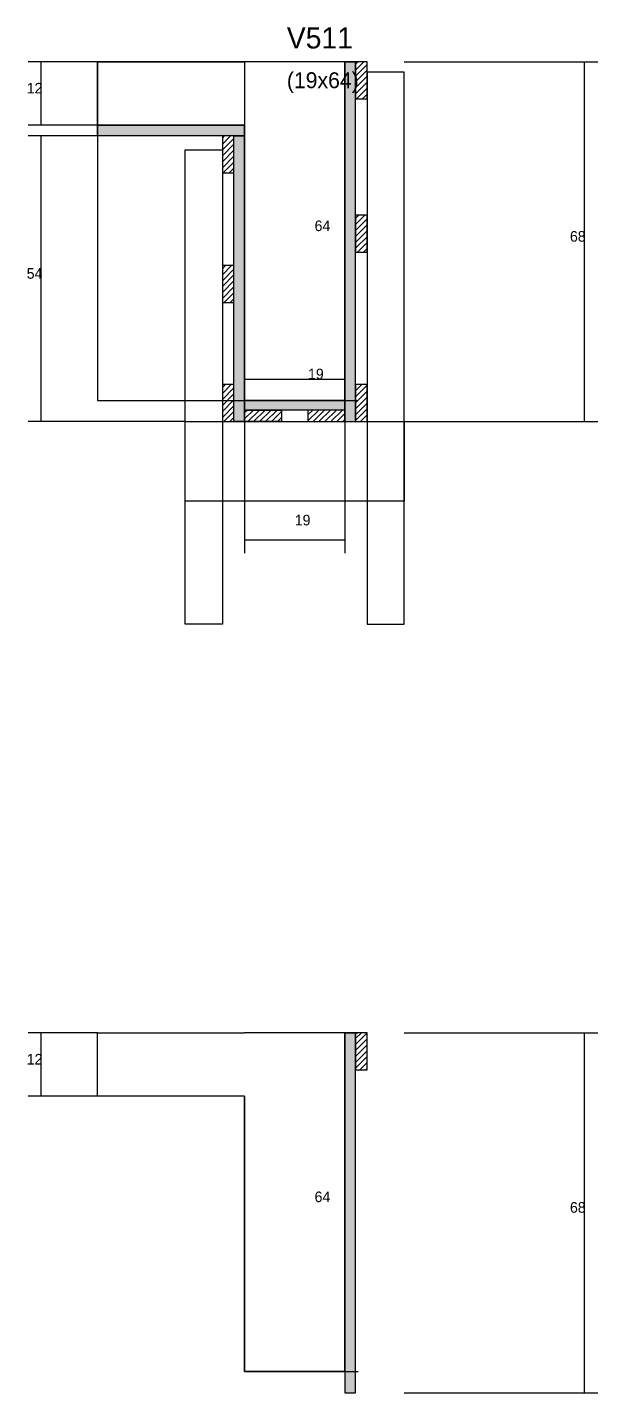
# Model space of a CAD drawing. Header units: metres. Extents: x 2678 to 4461, y -1459 to -860.
# Drawn here: x 3393 to 3609, y -1459 to -944 of the extents above; entities that cross this region are included whole.
import ezdxf

# ---------------------------------------------------------------- set-up
doc = ezdxf.new("R2010")
doc.units = ezdxf.units.M
for name, color, linetype in [('CONCRETO', 251, 'Continuous'), ('COTA', 241, 'Continuous'), ('Cota Seção (2x)', 4, 'Continuous'), ('Hachura', 253, 'Continuous'), ('Madeira', 126, 'Continuous'), ('Painéis', 200, 'Continuous'), ('SARR_3.5x7', 81, 'Continuous'), ('Texto Seção', 7, 'Continuous')]:
    doc.layers.add(name, color=color, linetype=linetype)

msp = doc.modelspace()

# ---------------------------------------------------------------- hatches: boundary and pattern name
at = {"layer": 'Hachura'}
h = msp.add_hatch(color=8, dxfattribs=at)
h.dxf.hatch_style = 1
h.paths.add_polyline_path([(3517, -956.5), (3513, -956.5), (3513, -956.5), (3513, -1092.5), (3513, -1092.5), (3517, -1092.5), (3517, -1092.5), (3517, -956.5)])
h = msp.add_hatch(dxfattribs=at)
h.set_pattern_fill('ANSI31', scale=0.5)
h.paths.add_polyline_path([(3521.4, -956.5), (3517, -956.5), (3517, -956.5), (3517, -970.5), (3517, -970.5), (3521.4, -970.5), (3521.4, -970.5), (3521.4, -956.5)])
h = msp.add_hatch(color=8, dxfattribs=at)
h.dxf.hatch_style = 1
h.paths.add_polyline_path([(3419.4, -984.5), (3419.4, -980.5), (3419.4, -980.5), (3475, -980.5), (3475, -980.5), (3475, -984.5), (3475, -984.5), (3419.4, -984.5)])
h = msp.add_hatch(dxfattribs=at)
h.set_pattern_fill('ANSI31', scale=0.5)
h.paths.add_polyline_path([(3471, -984.5), (3466.6, -984.5), (3466.6, -984.5), (3466.6, -998.5), (3466.6, -998.5), (3471, -998.5), (3471, -998.5), (3471, -984.5)])
h = msp.add_hatch(color=8, dxfattribs=at)
h.dxf.hatch_style = 1
h.paths.add_polyline_path([(3471, -984.5), (3475, -984.5), (3475, -984.5), (3475, -1092.5), (3475, -1092.5), (3471, -1092.5), (3471, -1092.5), (3471, -984.5)])
h = msp.add_hatch(dxfattribs=at)
h.set_pattern_fill('ANSI31', scale=0.5)
h.paths.add_polyline_path([(3521.4, -1014.5), (3517, -1014.5), (3517, -1014.5), (3517, -1028.5), (3517, -1028.5), (3521.4, -1028.5), (3521.4, -1028.5), (3521.4, -1014.5)])
h = msp.add_hatch(dxfattribs=at)
h.set_pattern_fill('ANSI31', scale=0.5)
h.paths.add_polyline_path([(3471, -1033.5), (3466.6, -1033.5), (3466.6, -1033.5), (3466.6, -1047.5), (3466.6, -1047.5), (3471, -1047.5), (3471, -1047.5), (3471, -1033.5)])
h = msp.add_hatch(dxfattribs=at)
h.set_pattern_fill('ANSI31', scale=0.5)
h.paths.add_polyline_path([(3471, -1078.5), (3466.6, -1078.5), (3466.6, -1078.5), (3466.6, -1092.5), (3466.6, -1092.5), (3471, -1092.5), (3471, -1092.5), (3471, -1078.5)])
h = msp.add_hatch(dxfattribs=at)
h.set_pattern_fill('ANSI31', scale=0.5)
h.paths.add_polyline_path([(3521.4, -1078.5), (3517, -1078.5), (3517, -1078.5), (3517, -1092.5), (3517, -1092.5), (3521.4, -1092.5), (3521.4, -1092.5), (3521.4, -1078.5)])
h = msp.add_hatch(color=8, dxfattribs=at)
h.dxf.hatch_style = 1
h.paths.add_polyline_path([(3475, -1088.1), (3475, -1084.5), (3475, -1084.5), (3513, -1084.5), (3513, -1084.5), (3513, -1088.1), (3513, -1088.1), (3475, -1088.1)])
h = msp.add_hatch(dxfattribs=at)
h.set_pattern_fill('ANSI31', scale=0.5)
h.paths.add_polyline_path([(3475, -1092.5), (3475, -1088.1), (3475, -1088.1), (3489, -1088.1), (3489, -1088.1), (3489, -1092.5), (3489, -1092.5), (3475, -1092.5)])
h = msp.add_hatch(dxfattribs=at)
h.set_pattern_fill('ANSI31', scale=0.5)
h.paths.add_polyline_path([(3513, -1092.5), (3513, -1088.1), (3513, -1088.1), (3499, -1088.1), (3499, -1088.1), (3499, -1092.5), (3499, -1092.5), (3513, -1092.5)])
h = msp.add_hatch(color=8, dxfattribs=at)
h.dxf.hatch_style = 1
h.paths.add_polyline_path([(3517, -1323.4), (3513, -1323.4), (3513, -1323.4), (3513, -1459.4), (3513, -1459.4), (3517, -1459.4), (3517, -1459.4), (3517, -1323.4)])
h = msp.add_hatch(dxfattribs=at)
h.set_pattern_fill('ANSI31', scale=0.5)
h.paths.add_polyline_path([(3521.4, -1323.4), (3517, -1323.4), (3517, -1323.4), (3517, -1337.4), (3517, -1337.4), (3521.4, -1337.4), (3521.4, -1337.4), (3521.4, -1323.4)])

# ---------------------------------------------------------------- linework, layer by layer
at = {"layer": 'CONCRETO'}
for points in [[(3513, -980.5), (3513, -980.5), (3513, -1012.5), (3513, -1012.5), (3513, -1084.5), (3475, -1084.5), (3475, -980.5), (3419.4, -980.5), (3419.4, -956.5), (3475, -956.5)], [(3475, -980.5), (3475, -982.5), (3475, -982.5), (3475, -1084.5), (3513, -1084.5), (3513, -956.5), (3517, -956.5), (3517, -956.5), (3475, -956.5), (3475, -956.5)], [(3513, -1347.4), (3513, -1347.4), (3513, -1379.4), (3513, -1379.4), (3513, -1451.4), (3475, -1451.4), (3475, -1347.4), (3419.4, -1347.4), (3419.4, -1323.4), (3475, -1323.4)], [(3475, -1347.4), (3475, -1349.4), (3475, -1349.4), (3475, -1451.4), (3513, -1451.4), (3513, -1323.4), (3517, -1323.4), (3517, -1323.4), (3475, -1323.4), (3475, -1323.4)]]:
    msp.add_lwpolyline(points, dxfattribs=at)
for points in [[(3419.4, -1084.5), (3513, -1084.5), (3513, -956.5), (3419.4, -956.5)], [(3475, -1084.5), (3517, -1084.5), (3517, -956.5), (3475, -956.5)]]:
    msp.add_lwpolyline(points, close=True, dxfattribs=at)
at = {"layer": 'COTA'}
for p, q in [((3419.4, -956.5), (3393.1, -956.5)), ((3398.1, -980.5), (3398.1, -956.5)), ((3535.4, -956.5), (3608.6, -956.5)), ((3603.6, -1092.5), (3603.6, -956.5)), ((3419.4, -980.5), (3393.1, -980.5)), ((3457, -984.5), (3393.1, -984.5)), ((3398.1, -1092.5), (3398.1, -984.5)), ((3452.6, -1092.5), (3393.1, -1092.5)), ((3475, -1092.5), (3475, -1142.2)), ((3513, -1092.5), (3513, -1142.2)), ((3535.4, -1092.5), (3608.6, -1092.5)), ((3475, -1137.2), (3513, -1137.2)), ((3419.4, -1323.4), (3393.1, -1323.4)), ((3398.1, -1347.4), (3398.1, -1323.4)), ((3535.4, -1323.4), (3608.6, -1323.4)), ((3603.6, -1459.4), (3603.6, -1323.4)), ((3419.4, -1347.4), (3393.1, -1347.4)), ((3535.4, -1459.4), (3608.6, -1459.4))]:
    msp.add_line(p, q, dxfattribs=at)
at = {"layer": 'Cota Seção (2x)'}
for p, q in [((3513, -1084.5), (3513, -956.5)), ((3513, -956.5), (3518, -956.5)), ((3475, -1092.5), (3475, -1071.5)), ((3513, -1092.5), (3513, -1071.5)), ((3475, -1076.5), (3513, -1076.5)), ((3513, -1084.5), (3518, -1084.5)), ((3513, -1451.4), (3513, -1323.4)), ((3513, -1323.4), (3518, -1323.4)), ((3513, -1451.4), (3518, -1451.4))]:
    msp.add_line(p, q, dxfattribs=at)
at = {"layer": 'Madeira'}
for points in [[(3521.4, -956.5), (3517, -956.5), (3517, -970.5), (3521.4, -970.5)], [(3471, -984.5), (3466.6, -984.5), (3466.6, -998.5), (3471, -998.5)], [(3521.4, -1014.5), (3517, -1014.5), (3517, -1028.5), (3521.4, -1028.5)], [(3471, -1033.5), (3466.6, -1033.5), (3466.6, -1047.5), (3471, -1047.5)], [(3471, -1078.5), (3466.6, -1078.5), (3466.6, -1092.5), (3471, -1092.5)], [(3521.4, -1078.5), (3517, -1078.5), (3517, -1092.5), (3521.4, -1092.5)], [(3475, -1092.5), (3475, -1088.1), (3489, -1088.1), (3489, -1092.5)], [(3513, -1092.5), (3513, -1088.1), (3499, -1088.1), (3499, -1092.5)], [(3521.4, -1323.4), (3517, -1323.4), (3517, -1337.4), (3521.4, -1337.4)]]:
    msp.add_lwpolyline(points, close=True, dxfattribs=at)
at = {"layer": 'Painéis'}
for p, q in [((3419.4, -980.5), (3475, -980.5)), ((3419.4, -984.5), (3419.4, -980.5)), ((3475, -984.5), (3475, -980.5)), ((3475, -1092.5), (3475, -984.5))]:
    msp.add_line(p, q, dxfattribs=at)
for points in [[(3517, -956.5), (3513, -956.5), (3513, -1092.5), (3517, -1092.5)], [(3419.4, -984.5), (3419.4, -980.5), (3475, -980.5), (3475, -984.5)], [(3471, -984.5), (3475, -984.5), (3475, -1092.5), (3471, -1092.5)], [(3475, -1088.1), (3475, -1084.5), (3513, -1084.5), (3513, -1088.1)], [(3517, -1323.4), (3513, -1323.4), (3513, -1459.4), (3517, -1459.4)]]:
    msp.add_lwpolyline(points, close=True, dxfattribs=at)
at = {"layer": 'SARR_3.5x7'}
for points in [[(3535.4, -960.4), (3521.4, -960.4), (3521.4, -1169), (3535.4, -1169)], [(3452.6, -989.8), (3466.6, -989.8), (3466.6, -1169), (3452.6, -1169)], [(3452.6, -1092.5), (3535.4, -1092.5), (3535.4, -1122.6), (3452.6, -1122.6)]]:
    msp.add_lwpolyline(points, close=True, dxfattribs=at)

# ---------------------------------------------------------------- texts
at = {"layer": 'COTA'}
for s, p in [('12', (3392.6, -968.5)), ('68', (3598.1, -1024.5)), ('54', (3392.6, -1038.5)), ('19', (3494, -1131.7)), ('12', (3392.6, -1335.4)), ('68', (3598.1, -1391.4))]:
    msp.add_text(s, height=4, dxfattribs=at).set_placement(p)
at = {"layer": 'Cota Seção (2x)'}
for s, p in [('64', (3501.5, -1020.5)), ('19', (3499, -1076.5)), ('64', (3501.5, -1387.4))]:
    msp.add_text(s, height=4, dxfattribs=at).set_placement(p)
at = {"layer": 'Texto Seção'}
for s, height, p in [('V511', 8, (3491, -951.5)), ('(19x64)', 6, (3491, -966.5))]:
    msp.add_text(s, height=height, dxfattribs=at).set_placement(p)

doc.saveas('drawing.dxf')
